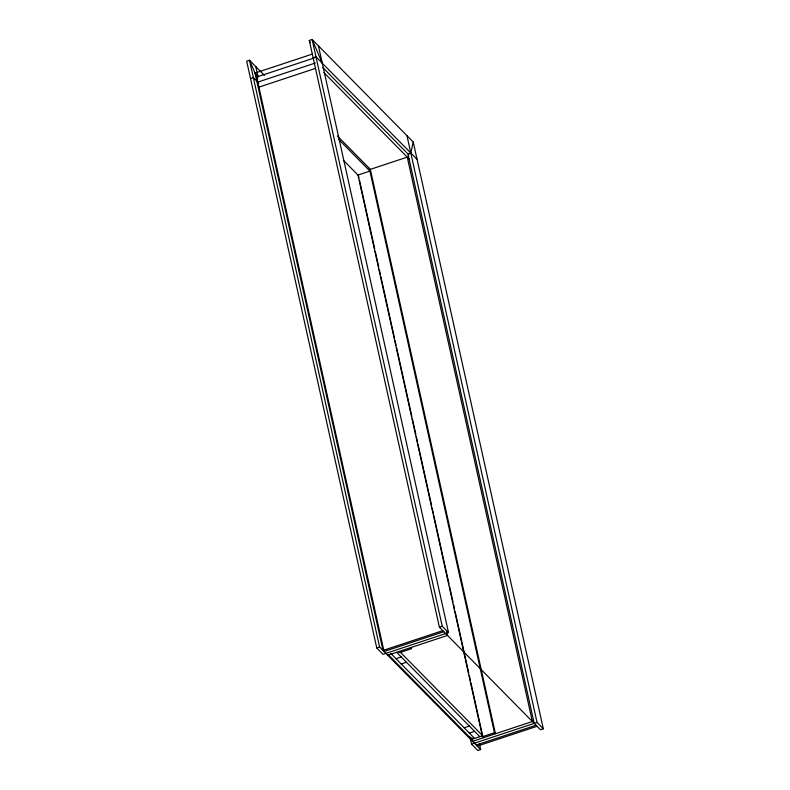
<?xml version="1.0" encoding="UTF-8"?>
<svg xmlns="http://www.w3.org/2000/svg" width="790" height="790" viewBox="0 0 790 790"><rect width="100%" height="100%" fill="white"/><g stroke="black" fill="none" stroke-linecap="round" stroke-linejoin="round"><path stroke-width="1.19" d="M413.239 142.052L543.323 728.805L540.488 729.753L439.388 627.191L309.305 40.438L312.149 39.5L413.239 142.052L410.8 153.003L407.956 153.941L534.198 723.373M442.795 630.647L383.002 650.456L255.002 73.085L312.494 54.036M250.519 78.516L253.353 77.568L258.853 83.148M313.146 57.759L315.99 56.821L417.081 159.373M314.183 57.986L256.691 77.035L384.049 651.523L443.842 631.714M257.807 82.091L315.299 63.042M258.932 87.137L315.269 68.473M370.451 169.327L407.245 157.131L532.361 721.517L472.578 741.326L471.778 737.712M264.393 75.346L249.512 60.247L246.678 61.195L376.761 647.948L379.595 647L480.695 749.562L477.851 750.5L471.571 744.121L469.961 736.902M439.388 627.191L442.222 626.253L448.513 632.632L383.041 654.317L376.761 647.948M387.712 655.236L447.505 635.427L446.706 631.822M395.997 658.702L401.231 656.964M401.231 664.015L406.465 662.277M464.095 727.778L469.329 726.05M469.329 733.09L474.563 731.362M470.889 682.718L482.641 735.737L471.729 739.351L387.92 654.327M357.9 174.728L482.493 736.695L494.451 732.735L495.449 733.742L370.322 169.366L337.389 135.959M471.571 744.121L537.042 722.435L543.323 728.805M476.242 745.039L536.035 725.23M477.288 746.106L537.082 726.296M322.764 67.525L408.934 154.929M323.89 72.571L409.19 159.106M338.861 139.573L369.937 171.094L357.979 175.064L343.304 160.172M255.002 73.085L258.458 76.6M410.583 647.662L411.58 648.669L399.622 652.629L398.624 651.622M400.56 652.461L482.641 735.737M482.493 736.695L483.49 737.712M396.738 652.412L479.807 736.675M390.764 653.389L474.573 738.403M322.271 63.2L312.149 39.5L442.222 626.253M309.305 40.438L310.272 42.7M257.718 79.434L249.512 60.247L379.595 647M406.959 135.683L537.042 722.435M369.325 168.359L494.451 732.735M358.433 175.449L358.966 177.859M359.499 180.268L374.727 248.949M375.26 251.358L378.726 267.02M379.269 269.429L380.336 274.249M380.869 276.658L394.487 338.11M395.03 340.52L396.096 345.339M396.629 347.748L411.857 416.429M412.39 418.838L415.856 434.5M416.399 436.91L417.466 441.728M417.999 444.138L431.617 505.59M432.16 508L433.226 512.819M433.759 515.228L448.987 583.909M449.52 586.318L452.996 601.99M453.529 604.399L454.596 609.218M455.129 611.628L468.756 673.08M469.29 675.49L470.356 680.308M479.362 743.538L480.695 749.562M318.429 45.879L448.513 632.632M255.802 66.627L258.103 77.015"/></g></svg>
